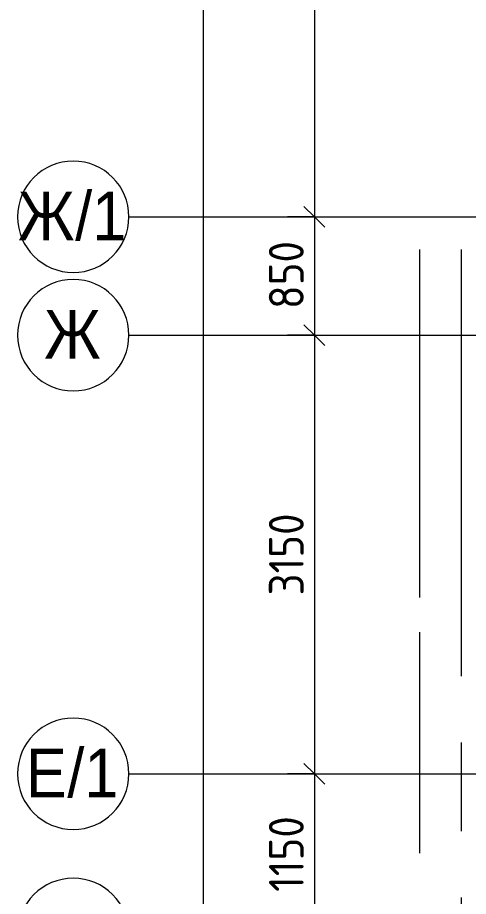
# Model space of a CAD drawing. Header units: millimetres. Extents: x 81671 to 282875, y -8553 to 29000.
# Drawn here: x 81671 to 84910, y 17269 to 23581 of the extents above; entities that cross this region are included whole.
import ezdxf

# ---------------------------------------------------------------- set-up
doc = ezdxf.new("R2010")
doc.units = ezdxf.units.MM
doc.linetypes.add('Осевая', pattern=[3175, 635, -476.25, 1587.5, -476.25])
for name, color, linetype, lineweight in [('A-ANNO-DIMS', 7, 'Continuous', 9), ('A-ANNO-DIMS-100', 7, 'Continuous', 9), ('Оси', 7, 'Continuous', 9), ('Оси-1', 7, 'Continuous', 20), ('Оси-2', 7, 'Осевая', 9)]:
    doc.layers.add(name, color=color, linetype=linetype, lineweight=lineweight)
doc.styles.add('Arial', font='arial.ttf', dxfattribs={"width": 0.9, "height": 350})
doc.styles.add('ISOCPEUR', font='isocpeur.ttf', dxfattribs={"width": 0.9, "height": 250})
doc.dimstyles.new('ISO-2_5_0_9К_БОЛЬШОЙ', dxfattribs={"dimscale": 304.8, "dimtxt": 248.995294, "dimasz": 0.492126, "dimexe": 0.393701, "dimexo": 0.984252, "dimgap": 0, "dimtad": 1, "dimdec": 0, "dimrnd": 10, "dimzin": 0, "dimdsep": 46, "dimtxsty": 'ISOCPEUR', "dimblk1": 'OBLIQUE', "dimblk2": 'OBLIQUE', "dimsah": 1, "dimcen": 0.09, "dimdle": 0.393701, "dimazin": 0, "dimtfac": 1, "dimtdec": 4, "dimtix": 1, "dimtmove": 0, "dimatfit": 3, "dimfxl": 1, "dimtvp": 1, "dimtolj": 1, "dimtzin": 0, "dimarcsym": 2})
doc.dimstyles.new('ISO-2_5_0_9К_БОЛЬШОЙ_1', dxfattribs={"dimscale": 304.8, "dimtxt": 248.995294, "dimasz": 0.492126, "dimexe": 0.393701, "dimexo": 0.984252, "dimgap": 0, "dimtad": 1, "dimdec": 0, "dimrnd": 10, "dimzin": 0, "dimdsep": 46, "dimtxsty": 'ISOCPEUR', "dimblk1": 'OBLIQUE', "dimblk2": 'OBLIQUE', "dimsah": 1, "dimcen": 0.09, "dimdle": 0.393701, "dimazin": 0, "dimtfac": 1, "dimtdec": 4, "dimtix": 1, "dimtmove": 2, "dimatfit": 3, "dimfxl": 1, "dimtvp": 1, "dimtolj": 1, "dimtzin": 0, "dimarcsym": 2})

# ---------------------------------------------------------------- blocks, each defined once
blk = doc.blocks.new('Ось сетки - D8-29747960-План отделки полов с раскладкой материалов 1 этажа в осях 23_1-33')
at = {"layer": 'Оси-1'}
for start, end in [(360, 180), (180, 360)]:
    blk.add_arc((0, 0), 4, start, end, dxfattribs=at)
blk = doc.blocks.new('DIMBLOCK13-План отделки полов с раскладкой материалов 1 этажа в осях 23_1-33')
at = {"layer": 'A-ANNO-DIMS-100'}
for p, q in [((83803.5, 27120), (83803.5, 22150)), ((83609.6, 27000), (83923.5, 27000)), ((83803.5, 27000), (83609.6, 27000)), ((83609.6, 22150), (83923.5, 22150)), ((83803.5, 22150), (83609.6, 22150))]:
    blk.add_line(p, q, dxfattribs=at)
at = {"layer": 'A-ANNO-DIMS-100', "lineweight": 20}
for p, q in [((83803.5, 27000), (83728.5, 27075)), ((83803.5, 27000), (83878.5, 26925)), ((83803.5, 22150), (83728.5, 22225)), ((83803.5, 22150), (83878.5, 22075))]:
    blk.add_line(p, q, dxfattribs=at)
at = {"layer": 'A-ANNO-DIMS-100', "color": 0, "insert": (83476.9, 24247), "char_height": 250, "width": 787.208, "attachment_point": 1, "rotation": 90, "line_spacing_factor": 1.149209, "style": 'ISOCPEUR'}
blk.add_mtext('4850', dxfattribs=at)
blk = doc.blocks.new('_Oblique')
at = {"color": 0, "linetype": 'ByBlock', "lineweight": -2}
blk.add_line((-0.5, -0.5), (0.5, 0.5), dxfattribs=at)
blk = doc.blocks.new('DIMBLOCK14-План отделки полов с раскладкой материалов 1 этажа в осях 23_1-33')
at = {"layer": 'A-ANNO-DIMS-100', "lineweight": 20}
for p, q in [((83803.5, 22150), (83728.5, 22225)), ((83803.5, 22150), (83878.5, 22075)), ((83803.5, 21300), (83728.5, 21375)), ((83803.5, 21300), (83878.5, 21225))]:
    blk.add_line(p, q, dxfattribs=at)
at = {"layer": 'A-ANNO-DIMS-100'}
for p, q in [((83609.6, 22150), (83923.5, 22150)), ((83803.5, 22150), (83609.6, 22150)), ((83803.5, 22150), (83803.5, 21300)), ((83609.6, 21300), (83923.5, 21300)), ((83803.5, 21300), (83609.6, 21300))]:
    blk.add_line(p, q, dxfattribs=at)
at = {"layer": 'A-ANNO-DIMS-100', "color": 0, "insert": (83476.9, 21488), "char_height": 250, "width": 568.858, "attachment_point": 1, "rotation": 90, "line_spacing_factor": 1.149209, "style": 'ISOCPEUR'}
blk.add_mtext('850', dxfattribs=at)
blk = doc.blocks.new('DIMBLOCK15-План отделки полов с раскладкой материалов 1 этажа в осях 23_1-33')
at = {"layer": 'A-ANNO-DIMS-100', "lineweight": 20}
for p, q in [((83803.5, 21300), (83728.5, 21375)), ((83803.5, 21300), (83878.5, 21225)), ((83803.5, 18150), (83728.5, 18225)), ((83803.5, 18150), (83878.5, 18075))]:
    blk.add_line(p, q, dxfattribs=at)
at = {"layer": 'A-ANNO-DIMS-100'}
for p, q in [((83609.6, 21300), (83923.5, 21300)), ((83803.5, 21300), (83609.6, 21300)), ((83803.5, 21300), (83803.5, 18150)), ((83609.6, 18150), (83923.5, 18150)), ((83803.5, 18150), (83609.6, 18150))]:
    blk.add_line(p, q, dxfattribs=at)
at = {"layer": 'A-ANNO-DIMS-100', "color": 0, "insert": (83476.9, 19430.5), "char_height": 250, "width": 706.764, "attachment_point": 1, "rotation": 90, "line_spacing_factor": 1.149209, "style": 'ISOCPEUR'}
blk.add_mtext('3150', dxfattribs=at)
blk = doc.blocks.new('DIMBLOCK16-План отделки полов с раскладкой материалов 1 этажа в осях 23_1-33')
at = {"layer": 'A-ANNO-DIMS-100', "lineweight": 20}
for p, q in [((83803.5, 18150), (83728.5, 18225)), ((83803.5, 18150), (83878.5, 18075)), ((83803.5, 17000), (83728.5, 17075)), ((83803.5, 17000), (83878.5, 16925))]:
    blk.add_line(p, q, dxfattribs=at)
at = {"layer": 'A-ANNO-DIMS-100'}
for p, q in [((83609.6, 18150), (83923.5, 18150)), ((83803.5, 18150), (83609.6, 18150)), ((83803.5, 18150), (83803.5, 17000)), ((83609.6, 17000), (83923.5, 17000)), ((83803.5, 17000), (83609.6, 17000))]:
    blk.add_line(p, q, dxfattribs=at)
at = {"layer": 'A-ANNO-DIMS-100', "color": 0, "insert": (83476.9, 17302.1), "char_height": 250, "width": 655.049, "attachment_point": 1, "rotation": 90, "line_spacing_factor": 1.149209, "style": 'ISOCPEUR'}
blk.add_mtext('1150', dxfattribs=at)
blk = doc.blocks.new('DIMBLOCK25-План отделки полов с раскладкой материалов 1 этажа в осях 23_1-33')
at = {"layer": 'A-ANNO-DIMS-100'}
for p, q in [((83003.5, 27120), (83003.5, -120)), ((82809.6, 27000), (83123.5, 27000)), ((83003.5, 27000), (82809.6, 27000)), ((82809.6, 0), (83123.5, 0)), ((83003.5, 0), (82809.6, 0))]:
    blk.add_line(p, q, dxfattribs=at)
at = {"layer": 'A-ANNO-DIMS-100', "lineweight": 20}
for p, q in [((83003.5, 27000), (82928.5, 27075)), ((83003.5, 27000), (83078.5, 26925)), ((83003.5, 0), (82928.5, 75)), ((83003.5, 0), (83078.5, -75))]:
    blk.add_line(p, q, dxfattribs=at)
at = {"layer": 'A-ANNO-DIMS-100', "color": 0, "insert": (82676.9, 13572), "char_height": 250, "width": 948.097, "attachment_point": 1, "rotation": 90, "line_spacing_factor": 1.149209, "style": 'ISOCPEUR'}
blk.add_mtext('27000', dxfattribs=at)

msp = doc.modelspace()

# ---------------------------------------------------------------- linework, layer by layer
at = {"layer": 'Оси'}
for p, q in [((82470.8, 22150), (84970.8, 22150)), ((84560, 19415.1), (84560, 21915.1)), ((84860, 19415.1), (84860, 21915.1)), ((82470.8, 21300), (84970.8, 21300)), ((82470.8, 18150), (84970.8, 18150))]:
    msp.add_line(p, q, dxfattribs=at)
at = {"layer": 'Оси-2'}
for p, q in [((84560, 593.7), (84560, 19415.1)), ((84860, 1863.7), (84860, 19415.1))]:
    msp.add_line(p, q, dxfattribs=at)

# ---------------------------------------------------------------- block references
at = {"layer": 'Оси-1', "xscale": 99.99999999999993, "yscale": 99.99999999999993, "zscale": 99.99999999999993, "rotation": 269.9999999999994}
for p in [(82070.8, 22150), (82070.8, 21300), (82070.8, 18150), (82070.8, 17000)]:
    msp.add_blockref('Ось сетки - D8-29747960-План отделки полов с раскладкой материалов 1 этажа в осях 23_1-33', p, dxfattribs=at)

# ---------------------------------------------------------------- texts
at = {"layer": 'Оси', "char_height": 350, "attachment_point": 1, "style": 'Arial'}
for s, insert, width in [('/1', (82084.9, 22331), 454.557), ('\\fArial|b0|i0|c204|p34|;\\W.9;Ж', (81674.1, 22331), 497.848), ('\\fArial|b0|i0|c204|p34|;\\W.9;Ж', (81861.8, 21481), 497.848), ('\\fArial|b0|i0|c204|p34|;\\W.9;Е', (81730.8, 18331), 360.759), ('/1', (82028.5, 18331), 454.557)]:
    msp.add_mtext(s, dxfattribs=dict(at, insert=insert, width=width))

# ---------------------------------------------------------------- dimensions: what is measured, and where the dimension line sits
at = {"layer": 'A-ANNO-DIMS'}
dim = msp.add_linear_dim(base=(83003.5, 0), p1=(83109.6, 27000), p2=(83109.6, 0), angle=90, dimstyle='ISO-2_5_0_9К_БОЛЬШОЙ_1', override={"dimpost": '<>', "dimfxl": 26999.999823}, dxfattribs=at)
dim.commit()
dim.dimension.update_dxf_attribs({"geometry": 'DIMBLOCK25-План отделки полов с раскладкой материалов 1 этажа в осях 23_1-33', "text_midpoint": (82843.6, 14046), "dimtype": 160, "text_rotation": 90})
for base, p1, p2, override, picture, middle in [((83803.5, 22150), (83909.6, 27000), (83909.6, 22150), {"dimpost": '<>', "dimfxl": 4849.999753}, 'DIMBLOCK13-План отделки полов с раскладкой материалов 1 этажа в осях 23_1-33', (83678.5, 24575)), ((83803.5, 21300), (83909.6, 22150), (83909.6, 21300), {"dimpost": '<>', "dimfxl": 850}, 'DIMBLOCK14-План отделки полов с раскладкой материалов 1 этажа в осях 23_1-33', (83678.5, 21725)), ((83803.5, 18150), (83909.6, 21300), (83909.6, 18150), {"dimpost": '<>', "dimfxl": 3150}, 'DIMBLOCK15-План отделки полов с раскладкой материалов 1 этажа в осях 23_1-33', (83678.5, 19725)), ((83803.5, 17000), (83909.6, 18150), (83909.6, 17000), {"dimpost": '<>', "dimfxl": 1150}, 'DIMBLOCK16-План отделки полов с раскладкой материалов 1 этажа в осях 23_1-33', (83678.5, 17575))]:
    dim = msp.add_linear_dim(base=base, p1=p1, p2=p2, angle=90, dimstyle='ISO-2_5_0_9К_БОЛЬШОЙ', override=override, dxfattribs=at)
    dim.commit()
    dim.dimension.update_dxf_attribs({"geometry": picture, "text_midpoint": middle})

doc.saveas('drawing.dxf')
